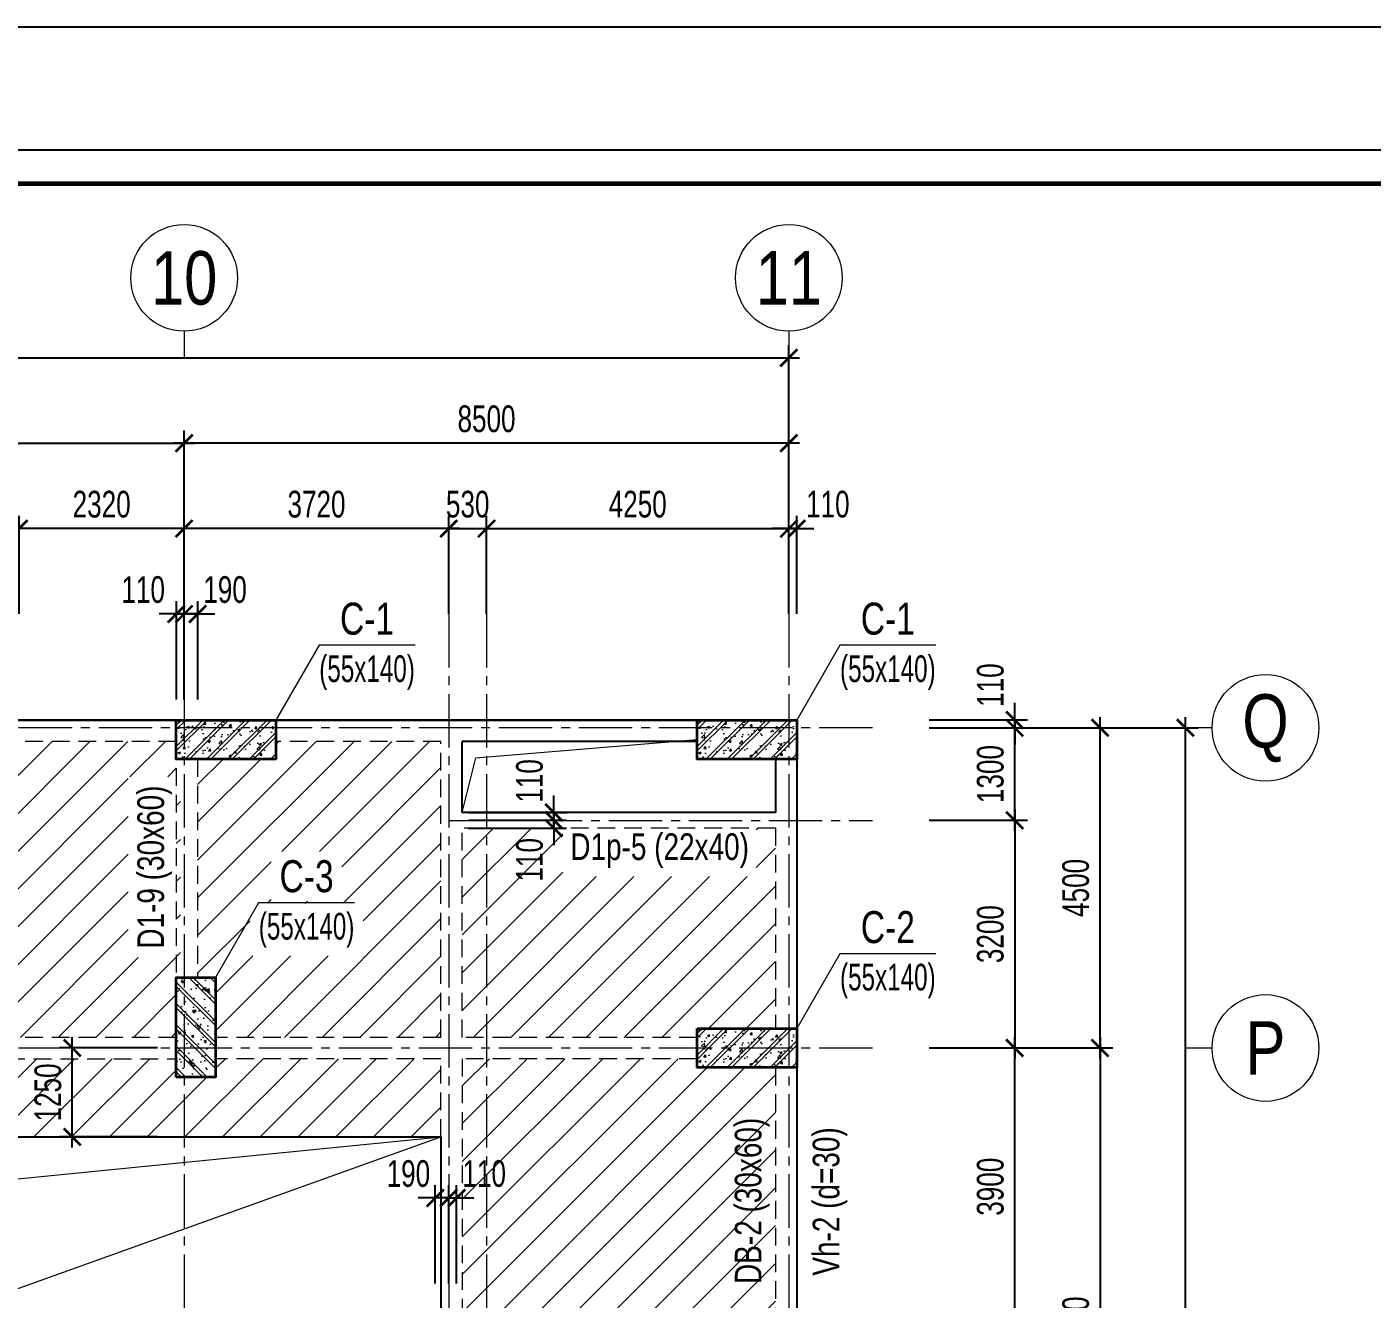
# Model space of a CAD drawing. Header units: millimetres. Extents: x 0 to 132533, y 0 to 93608.
# Drawn here: x 81957 to 100864, y 75728 to 93608 of the extents above; entities that cross this region are included whole.
import ezdxf
from ezdxf.enums import TextEntityAlignment as Align

# ---------------------------------------------------------------- set-up
doc = ezdxf.new("R2010")
doc.units = ezdxf.units.MM
doc.header["$LTSCALE"] = 1000
doc.header["$MEASUREMENT"] = 0
doc.linetypes.add('CENTER2', pattern=[1.125, 0.75, -0.125, 0.125, -0.125])
doc.linetypes.add('HIDDEN', pattern=[0.375, 0.25, -0.125])
doc.layers.add('CDC-KHUNGTEN', color=7, linetype='Continuous')
for name, color, linetype, lineweight in [('CDC.01.AXIS', 160, 'CENTER2', 13), ('CDC.02.DIM', 1, 'Continuous', 18), ('CDC.03.BORDER', 3, 'Continuous', 25), ('CDC.07.TEXTCOL', 3, 'Continuous', 18), ('CDC.08.TEXTBEAM', 2, 'Continuous', 18), ('CDC.09.COLUMN', 4, 'Continuous', 35), ('CDC.10.HATCH', 163, 'Continuous', 9), ('CDC.11.NOTE', 1, 'Continuous', 18), ('CDC.13.BEAM', 8, 'HIDDEN', 18), ('TEXTCOL_SHAPE', 6, 'Continuous', 20)]:
    doc.layers.add(name, color=color, linetype=linetype, lineweight=lineweight)
doc.styles.add('KCS_BIGTEXT', font='arial.ttf', dxfattribs={"width": 0.75})
doc.styles.add('KCS_SMTEXT', font='arial.ttf', dxfattribs={"width": 0.7})
doc.dimstyles.new('KCS_DIM150', dxfattribs={"dimscale": 150, "dimtxt": 2.5, "dimasz": 1.6, "dimexe": 1.2, "dimexo": 0, "dimgap": 1, "dimtad": 1, "dimdec": 0, "dimzin": 0, "dimdsep": 46, "dimtxsty": 'KCS_SMTEXT', "dimblk": 'ARCHTICK', "dimcen": 0, "dimdle": 1, "dimclrd": 1, "dimclre": 1, "dimclrt": 2, "dimadec": 0, "dimazin": 0, "dimtfac": 1, "dimtdec": 0, "dimtix": 1, "dimtmove": 2, "dimatfit": 3, "dimfxl": 1, "dimtolj": 1, "dimtzin": 0, "dimarcsym": 0})

# ---------------------------------------------------------------- blocks, each defined once
blk = doc.blocks.new('_ArchTick')
at = {"color": 0, "linetype": 'ByBlock', "const_width": 0.15}
blk.add_lwpolyline([(-0.5, -0.5), (0.5, 0.5)], dxfattribs=at)
blk = doc.blocks.new('*D99')
at = {"layer": 'CDC.02.DIM', "color": 1, "lineweight": -2, "transparency": 16777216}
for p, q in [((98240, 11567), (98240, 83907)), ((94640, 83757), (98420, 83757)), ((94640, 11717), (98420, 11717))]:
    blk.add_line(p, q, dxfattribs=at)
at = {"layer": 'Defpoints', "color": 0, "transparency": 16777216}
for p in [(94640, 83757), (98240, 83757), (94640, 11717)]:
    blk.add_point(p, dxfattribs=at)
at = {"layer": 'CDC.02.DIM', "color": 1, "lineweight": -2, "transparency": 16777216, "xscale": 240, "yscale": 240, "zscale": 240}
for p, rotation in [((98240, 83757), 90), ((98240, 11717), 270)]:
    blk.add_blockref('_ArchTick', p, dxfattribs=dict(at, rotation=rotation))
at = {"layer": 'CDC.02.DIM', "color": 2, "transparency": 16777216, "insert": (97899, 47737), "char_height": 375, "attachment_point": 5, "rotation": 90, "style": 'KCS_SMTEXT'}
blk.add_mtext('\\A1;72040', dxfattribs=at)
blk = doc.blocks.new('*D100')
at = {"layer": 'CDC.02.DIM', "color": 1, "lineweight": -2, "transparency": 16777216}
for p, q in [((97040, 79107), (97040, 83907)), ((94640, 83757), (97220, 83757)), ((94640, 79257), (97220, 79257))]:
    blk.add_line(p, q, dxfattribs=at)
at = {"layer": 'Defpoints', "color": 0, "transparency": 16777216}
for p in [(94640, 83757), (97040, 83757), (94640, 79257)]:
    blk.add_point(p, dxfattribs=at)
at = {"layer": 'CDC.02.DIM', "color": 1, "lineweight": -2, "transparency": 16777216, "xscale": 240, "yscale": 240, "zscale": 240}
for p, rotation in [((97040, 83757), 90), ((97040, 79257), 270)]:
    blk.add_blockref('_ArchTick', p, dxfattribs=dict(at, rotation=rotation))
at = {"layer": 'CDC.02.DIM', "color": 2, "transparency": 16777216, "insert": (96699, 81507), "char_height": 375, "attachment_point": 5, "rotation": 90, "style": 'KCS_SMTEXT'}
blk.add_mtext('\\A1;4500', dxfattribs=at)
blk = doc.blocks.new('*D101')
at = {"layer": 'CDC.02.DIM', "color": 1, "lineweight": -2, "transparency": 16777216}
for p, q in [((94640, 79257), (97220, 79257)), ((97040, 79407), (97040, 71307)), ((94640, 71457), (97220, 71457))]:
    blk.add_line(p, q, dxfattribs=at)
at = {"layer": 'Defpoints', "color": 0, "transparency": 16777216}
for p in [(94640, 79257), (94640, 71457), (97040, 71457)]:
    blk.add_point(p, dxfattribs=at)
at = {"layer": 'CDC.02.DIM', "color": 1, "lineweight": -2, "transparency": 16777216, "xscale": 240, "yscale": 240, "zscale": 240}
for p, rotation in [((97040, 79257), 90), ((97040, 71457), 270)]:
    blk.add_blockref('_ArchTick', p, dxfattribs=dict(at, rotation=rotation))
at = {"layer": 'CDC.02.DIM', "color": 2, "transparency": 16777216, "insert": (96699, 75357), "char_height": 375, "attachment_point": 5, "rotation": 90, "style": 'KCS_SMTEXT'}
blk.add_mtext('\\A1;7800', dxfattribs=at)
blk = doc.blocks.new('*D108')
at = {"layer": 'CDC.02.DIM', "color": 1, "lineweight": -2, "transparency": 16777216}
for p, q in [((94640, 79257), (96020, 79257)), ((95840, 75207), (95840, 79407)), ((94640, 75357), (96020, 75357))]:
    blk.add_line(p, q, dxfattribs=at)
at = {"layer": 'Defpoints', "color": 0, "transparency": 16777216}
for p in [(94640, 79257), (95840, 79257), (94640, 75357)]:
    blk.add_point(p, dxfattribs=at)
at = {"layer": 'CDC.02.DIM', "color": 1, "lineweight": -2, "transparency": 16777216, "xscale": 240, "yscale": 240, "zscale": 240}
for p, rotation in [((95840, 79257), 90), ((95840, 75357), 270)]:
    blk.add_blockref('_ArchTick', p, dxfattribs=dict(at, rotation=rotation))
at = {"layer": 'CDC.02.DIM', "color": 2, "transparency": 16777216, "insert": (95499, 77307), "char_height": 375, "attachment_point": 5, "rotation": 90, "style": 'KCS_SMTEXT'}
blk.add_mtext('\\A1;3900', dxfattribs=at)
blk = doc.blocks.new('*D22')
at = {"layer": 'CDC.02.DIM', "color": 1, "lineweight": -2, "transparency": 16777216}
for p, q in [((88417, 85357), (88417, 86737)), ((92667, 85357), (92667, 86737)), ((88267, 86557), (92817, 86557))]:
    blk.add_line(p, q, dxfattribs=at)
at = {"layer": 'Defpoints', "color": 0, "transparency": 16777216}
for p in [(92667, 86557), (88417, 85357), (92667, 85357)]:
    blk.add_point(p, dxfattribs=at)
at = {"layer": 'CDC.02.DIM', "color": 1, "lineweight": -2, "transparency": 16777216, "xscale": 240, "yscale": 240, "zscale": 240, "rotation": 180}
blk.add_blockref('_ArchTick', (88417, 86557), dxfattribs=at)
at = {"layer": 'CDC.02.DIM', "color": 1, "lineweight": -2, "transparency": 16777216, "xscale": 240, "yscale": 240, "zscale": 240}
blk.add_blockref('_ArchTick', (92667, 86557), dxfattribs=at)
at = {"layer": 'CDC.02.DIM', "color": 2, "transparency": 16777216, "insert": (90542, 86898), "char_height": 375, "attachment_point": 5, "style": 'KCS_SMTEXT'}
blk.add_mtext('\\A1;4250', dxfattribs=at)
blk = doc.blocks.new('*D23')
at = {"layer": 'CDC.02.DIM', "color": 1, "lineweight": -2, "transparency": 16777216}
for p, q in [((84167, 85357), (84167, 86737)), ((87887, 85357), (87887, 86737)), ((88037, 86557), (84017, 86557))]:
    blk.add_line(p, q, dxfattribs=at)
at = {"layer": 'Defpoints', "color": 0, "transparency": 16777216}
for p in [(84167, 86557), (84167, 85357), (87887, 85357)]:
    blk.add_point(p, dxfattribs=at)
at = {"layer": 'CDC.02.DIM', "color": 1, "lineweight": -2, "transparency": 16777216, "xscale": 240, "yscale": 240, "zscale": 240, "rotation": 180}
blk.add_blockref('_ArchTick', (84167, 86557), dxfattribs=at)
at = {"layer": 'CDC.02.DIM', "color": 1, "lineweight": -2, "transparency": 16777216, "xscale": 240, "yscale": 240, "zscale": 240}
blk.add_blockref('_ArchTick', (87887, 86557), dxfattribs=at)
at = {"layer": 'CDC.02.DIM', "color": 2, "transparency": 16777216, "insert": (86027, 86898), "char_height": 375, "attachment_point": 5, "style": 'KCS_SMTEXT'}
blk.add_mtext('\\A1;3720', dxfattribs=at)
blk = doc.blocks.new('*D24')
at = {"layer": 'CDC.02.DIM', "color": 1, "lineweight": -2, "transparency": 16777216}
for p, q in [((81847, 85357), (81847, 86737)), ((84167, 85357), (84167, 86737)), ((84317, 86557), (81697, 86557))]:
    blk.add_line(p, q, dxfattribs=at)
at = {"layer": 'Defpoints', "color": 0, "transparency": 16777216}
for p in [(81847, 86557), (81847, 85357), (84167, 85357)]:
    blk.add_point(p, dxfattribs=at)
at = {"layer": 'CDC.02.DIM', "color": 1, "lineweight": -2, "transparency": 16777216, "xscale": 240, "yscale": 240, "zscale": 240, "rotation": 180}
blk.add_blockref('_ArchTick', (81847, 86557), dxfattribs=at)
at = {"layer": 'CDC.02.DIM', "color": 1, "lineweight": -2, "transparency": 16777216, "xscale": 240, "yscale": 240, "zscale": 240}
blk.add_blockref('_ArchTick', (84167, 86557), dxfattribs=at)
at = {"layer": 'CDC.02.DIM', "color": 2, "transparency": 16777216, "insert": (83007, 86898), "char_height": 375, "attachment_point": 5, "style": 'KCS_SMTEXT'}
blk.add_mtext('\\A1;2320', dxfattribs=at)
blk = doc.blocks.new('*D28')
at = {"layer": 'CDC.02.DIM', "color": 1, "lineweight": -2, "transparency": 16777216}
for p, q in [((77227, 85357), (77227, 87937)), ((84167, 85357), (84167, 87937)), ((77077, 87757), (84317, 87757))]:
    blk.add_line(p, q, dxfattribs=at)
at = {"layer": 'Defpoints', "color": 0, "transparency": 16777216}
for p in [(84167, 87757), (77227, 85357), (84167, 85357)]:
    blk.add_point(p, dxfattribs=at)
at = {"layer": 'CDC.02.DIM', "color": 1, "lineweight": -2, "transparency": 16777216, "xscale": 240, "yscale": 240, "zscale": 240, "rotation": 180}
blk.add_blockref('_ArchTick', (77227, 87757), dxfattribs=at)
at = {"layer": 'CDC.02.DIM', "color": 1, "lineweight": -2, "transparency": 16777216, "xscale": 240, "yscale": 240, "zscale": 240}
blk.add_blockref('_ArchTick', (84167, 87757), dxfattribs=at)
at = {"layer": 'CDC.02.DIM', "color": 2, "transparency": 16777216, "insert": (80697, 88098), "char_height": 375, "attachment_point": 5, "style": 'KCS_SMTEXT'}
blk.add_mtext('\\A1;6940', dxfattribs=at)
blk = doc.blocks.new('*D31')
at = {"layer": 'CDC.02.DIM', "color": 1, "lineweight": -2, "transparency": 16777216}
for p, q in [((84167, 85357), (84167, 87937)), ((92667, 85357), (92667, 87937)), ((92817, 87757), (84017, 87757))]:
    blk.add_line(p, q, dxfattribs=at)
at = {"layer": 'Defpoints', "color": 0, "transparency": 16777216}
for p in [(84167, 87757), (84167, 85357), (92667, 85357)]:
    blk.add_point(p, dxfattribs=at)
at = {"layer": 'CDC.02.DIM', "color": 1, "lineweight": -2, "transparency": 16777216, "xscale": 240, "yscale": 240, "zscale": 240, "rotation": 180}
blk.add_blockref('_ArchTick', (84167, 87757), dxfattribs=at)
at = {"layer": 'CDC.02.DIM', "color": 1, "lineweight": -2, "transparency": 16777216, "xscale": 240, "yscale": 240, "zscale": 240}
blk.add_blockref('_ArchTick', (92667, 87757), dxfattribs=at)
at = {"layer": 'CDC.02.DIM', "color": 2, "transparency": 16777216, "insert": (88417, 88098), "char_height": 375, "attachment_point": 5, "style": 'KCS_SMTEXT'}
blk.add_mtext('\\A1;8500', dxfattribs=at)
blk = doc.blocks.new('*D32')
at = {"layer": 'CDC.02.DIM', "color": 1, "lineweight": -2, "transparency": 16777216}
for p, q in [((77227, 85357), (77227, 86737)), ((81847, 85357), (81847, 86737)), ((81997, 86557), (77077, 86557))]:
    blk.add_line(p, q, dxfattribs=at)
at = {"layer": 'Defpoints', "color": 0, "transparency": 16777216}
for p in [(77227, 86557), (77227, 85357), (81847, 85357)]:
    blk.add_point(p, dxfattribs=at)
at = {"layer": 'CDC.02.DIM', "color": 1, "lineweight": -2, "transparency": 16777216, "xscale": 240, "yscale": 240, "zscale": 240, "rotation": 180}
blk.add_blockref('_ArchTick', (77227, 86557), dxfattribs=at)
at = {"layer": 'CDC.02.DIM', "color": 1, "lineweight": -2, "transparency": 16777216, "xscale": 240, "yscale": 240, "zscale": 240}
blk.add_blockref('_ArchTick', (81847, 86557), dxfattribs=at)
at = {"layer": 'CDC.02.DIM', "color": 2, "transparency": 16777216, "insert": (79537, 86898), "char_height": 375, "attachment_point": 5, "style": 'KCS_SMTEXT'}
blk.add_mtext('\\A1;4620', dxfattribs=at)
blk = doc.blocks.new('*D34')
at = {"layer": 'CDC.02.DIM', "color": 1, "lineweight": -2, "transparency": 16777216}
for p, q in [((87887, 85357), (87887, 86737)), ((88417, 85357), (88417, 86737)), ((87887, 86557), (87647, 86557)), ((87887, 86557), (88417, 86557)), ((88417, 86557), (88657, 86557))]:
    blk.add_line(p, q, dxfattribs=at)
at = {"layer": 'Defpoints', "color": 0, "transparency": 16777216}
for p in [(88417, 86557), (87887, 85357), (88417, 85357)]:
    blk.add_point(p, dxfattribs=at)
at = {"layer": 'CDC.02.DIM', "color": 1, "lineweight": -2, "transparency": 16777216, "xscale": 240, "yscale": 240, "zscale": 240}
blk.add_blockref('_ArchTick', (87887, 86557), dxfattribs=at)
at = {"layer": 'CDC.02.DIM', "color": 1, "lineweight": -2, "transparency": 16777216, "xscale": 240, "yscale": 240, "zscale": 240, "rotation": 180}
blk.add_blockref('_ArchTick', (88417, 86557), dxfattribs=at)
at = {"layer": 'CDC.02.DIM', "color": 2, "transparency": 16777216, "insert": (88152, 86898), "char_height": 375, "attachment_point": 5, "style": 'KCS_SMTEXT'}
blk.add_mtext('\\A1;530', dxfattribs=at)
blk = doc.blocks.new('*D118')
at = {"layer": 'CDC.02.DIM', "color": 1, "lineweight": -2, "transparency": 16777216}
for p, q in [((95840, 82307), (95840, 83907)), ((94640, 83757), (96020, 83757)), ((94640, 82457), (96020, 82457))]:
    blk.add_line(p, q, dxfattribs=at)
at = {"layer": 'Defpoints', "color": 0, "transparency": 16777216}
for p in [(94640, 83757), (95840, 83757), (94640, 82457)]:
    blk.add_point(p, dxfattribs=at)
at = {"layer": 'CDC.02.DIM', "color": 1, "lineweight": -2, "transparency": 16777216, "xscale": 240, "yscale": 240, "zscale": 240}
for p, rotation in [((95840, 83757), 90), ((95840, 82457), 270)]:
    blk.add_blockref('_ArchTick', p, dxfattribs=dict(at, rotation=rotation))
at = {"layer": 'CDC.02.DIM', "color": 2, "transparency": 16777216, "insert": (95499, 83107), "char_height": 375, "attachment_point": 5, "rotation": 90, "style": 'KCS_SMTEXT'}
blk.add_mtext('\\A1;1300', dxfattribs=at)
blk = doc.blocks.new('*D119')
at = {"layer": 'CDC.02.DIM', "color": 1, "lineweight": -2, "transparency": 16777216}
for p, q in [((94640, 82457), (96020, 82457)), ((95840, 82607), (95840, 79107)), ((94640, 79257), (96020, 79257))]:
    blk.add_line(p, q, dxfattribs=at)
at = {"layer": 'Defpoints', "color": 0, "transparency": 16777216}
for p in [(94640, 82457), (94640, 79257), (95840, 79257)]:
    blk.add_point(p, dxfattribs=at)
at = {"layer": 'CDC.02.DIM', "color": 1, "lineweight": -2, "transparency": 16777216, "xscale": 240, "yscale": 240, "zscale": 240}
for p, rotation in [((95840, 82457), 90), ((95840, 79257), 270)]:
    blk.add_blockref('_ArchTick', p, dxfattribs=dict(at, rotation=rotation))
at = {"layer": 'CDC.02.DIM', "color": 2, "transparency": 16777216, "insert": (95499, 80857), "char_height": 375, "attachment_point": 5, "rotation": 90, "style": 'KCS_SMTEXT'}
blk.add_mtext('\\A1;3200', dxfattribs=at)
blk = doc.blocks.new('*D36')
at = {"layer": 'CDC.02.DIM', "color": 1, "lineweight": -2, "transparency": 16777216}
for p, q in [((92667, 85357), (92667, 86737)), ((92777, 85357), (92777, 86737)), ((92667, 86557), (92427, 86557)), ((92777, 86557), (92667, 86557)), ((92777, 86557), (93017, 86557))]:
    blk.add_line(p, q, dxfattribs=at)
at = {"layer": 'Defpoints', "color": 0, "transparency": 16777216}
for p in [(92667, 86557), (92667, 85357), (92777, 85357)]:
    blk.add_point(p, dxfattribs=at)
at = {"layer": 'CDC.02.DIM', "color": 1, "lineweight": -2, "transparency": 16777216, "xscale": 240, "yscale": 240, "zscale": 240}
blk.add_blockref('_ArchTick', (92667, 86557), dxfattribs=at)
at = {"layer": 'CDC.02.DIM', "color": 1, "lineweight": -2, "transparency": 16777216, "xscale": 240, "yscale": 240, "zscale": 240, "rotation": 180}
blk.add_blockref('_ArchTick', (92777, 86557), dxfattribs=at)
at = {"layer": 'CDC.02.DIM', "color": 2, "transparency": 16777216, "insert": (93214, 86898), "char_height": 375, "attachment_point": 5, "style": 'KCS_SMTEXT'}
blk.add_mtext('\\A1;110', dxfattribs=at)
blk = doc.blocks.new('*D124')
at = {"layer": 'CDC.02.DIM', "color": 1, "lineweight": -2, "transparency": 16777216}
for p, q in [((95840, 83867), (95840, 84107)), ((94640, 83867), (96020, 83867)), ((95840, 83867), (95840, 83757)), ((94640, 83757), (96020, 83757)), ((95840, 83757), (95840, 83517))]:
    blk.add_line(p, q, dxfattribs=at)
at = {"layer": 'Defpoints', "color": 0, "transparency": 16777216}
for p in [(94640, 83867), (94640, 83757), (95840, 83757)]:
    blk.add_point(p, dxfattribs=at)
at = {"layer": 'CDC.02.DIM', "color": 1, "lineweight": -2, "transparency": 16777216, "xscale": 240, "yscale": 240, "zscale": 240}
for p, rotation in [((95840, 83867), 270), ((95840, 83757), 90)]:
    blk.add_blockref('_ArchTick', p, dxfattribs=dict(at, rotation=rotation))
at = {"layer": 'CDC.02.DIM', "color": 2, "transparency": 16777216, "insert": (95499, 84357), "char_height": 375, "attachment_point": 5, "rotation": 90, "style": 'KCS_SMTEXT'}
blk.add_mtext('\\A1;110', dxfattribs=at)
blk = doc.blocks.new('*D310')
at = {"layer": 'CDC.02.DIM', "color": 1, "lineweight": -2, "transparency": 16777216}
for p, q in [((83794, 79257), (82414, 79257)), ((82594, 77857), (82594, 79407)), ((83794, 78007), (82414, 78007))]:
    blk.add_line(p, q, dxfattribs=at)
at = {"layer": 'Defpoints', "color": 0, "transparency": 16777216}
for p in [(82594, 79257), (83794, 79257), (83794, 78007)]:
    blk.add_point(p, dxfattribs=at)
at = {"layer": 'CDC.02.DIM', "color": 1, "lineweight": -2, "transparency": 16777216, "xscale": 240, "yscale": 240, "zscale": 240}
for p, rotation in [((82594, 79257), 90), ((82594, 78007), 270)]:
    blk.add_blockref('_ArchTick', p, dxfattribs=dict(at, rotation=rotation))
at = {"layer": 'CDC.02.DIM', "color": 2, "transparency": 16777216, "insert": (82253, 78632), "char_height": 375, "attachment_point": 5, "rotation": 90, "style": 'KCS_SMTEXT'}
blk.add_mtext('\\A1;1250', dxfattribs=at)
blk = doc.blocks.new('*D37')
at = {"layer": 'CDC.02.DIM', "color": 1, "lineweight": -2, "transparency": 16777216}
for p, q in [((14307, 85357), (14307, 89137)), ((92667, 85357), (92667, 89137)), ((14157, 88957), (92817, 88957))]:
    blk.add_line(p, q, dxfattribs=at)
at = {"layer": 'Defpoints', "color": 0, "transparency": 16777216}
for p in [(92667, 88957), (14307, 85357), (92667, 85357)]:
    blk.add_point(p, dxfattribs=at)
at = {"layer": 'CDC.02.DIM', "color": 1, "lineweight": -2, "transparency": 16777216, "xscale": 240, "yscale": 240, "zscale": 240, "rotation": 180}
blk.add_blockref('_ArchTick', (14307, 88957), dxfattribs=at)
at = {"layer": 'CDC.02.DIM', "color": 1, "lineweight": -2, "transparency": 16777216, "xscale": 240, "yscale": 240, "zscale": 240}
blk.add_blockref('_ArchTick', (92667, 88957), dxfattribs=at)
at = {"layer": 'CDC.02.DIM', "color": 2, "transparency": 16777216, "insert": (57608, 89298), "char_height": 375, "attachment_point": 5, "style": 'KCS_SMTEXT'}
blk.add_mtext('\\A1;78360', dxfattribs=at)
blk = doc.blocks.new('*D282')
at = {"layer": 'CDC.02.DIM', "color": 1, "lineweight": -2, "transparency": 16777216}
for p, q in [((89363, 82457), (89363, 82697)), ((88163, 82457), (89543, 82457)), ((89363, 82347), (89363, 82457)), ((88163, 82347), (89543, 82347)), ((89363, 82347), (89363, 82107))]:
    blk.add_line(p, q, dxfattribs=at)
at = {"layer": 'Defpoints', "color": 0, "transparency": 16777216}
for p in [(88163, 82457), (89363, 82457), (88163, 82347)]:
    blk.add_point(p, dxfattribs=at)
at = {"layer": 'CDC.02.DIM', "color": 1, "lineweight": -2, "transparency": 16777216, "xscale": 240, "yscale": 240, "zscale": 240}
for p, rotation in [((89363, 82457), 270), ((89363, 82347), 90)]:
    blk.add_blockref('_ArchTick', p, dxfattribs=dict(at, rotation=rotation))
at = {"layer": 'CDC.02.DIM', "color": 2, "transparency": 16777216, "insert": (89022, 81902), "char_height": 375, "attachment_point": 5, "rotation": 90, "style": 'KCS_SMTEXT'}
blk.add_mtext('\\A1;110', dxfattribs=at)
blk = doc.blocks.new('*D283')
at = {"layer": 'CDC.02.DIM', "color": 1, "lineweight": -2, "transparency": 16777216}
for p, q in [((89363, 82567), (89363, 82807)), ((88163, 82567), (89543, 82567)), ((88163, 82457), (89543, 82457)), ((89363, 82567), (89363, 82457)), ((89363, 82457), (89363, 82217))]:
    blk.add_line(p, q, dxfattribs=at)
at = {"layer": 'Defpoints', "color": 0, "transparency": 16777216}
for p in [(88163, 82567), (88163, 82457), (89363, 82457)]:
    blk.add_point(p, dxfattribs=at)
at = {"layer": 'CDC.02.DIM', "color": 1, "lineweight": -2, "transparency": 16777216, "xscale": 240, "yscale": 240, "zscale": 240}
for p, rotation in [((89363, 82567), 270), ((89363, 82457), 90)]:
    blk.add_blockref('_ArchTick', p, dxfattribs=dict(at, rotation=rotation))
at = {"layer": 'CDC.02.DIM', "color": 2, "transparency": 16777216, "insert": (89022, 83011), "char_height": 375, "attachment_point": 5, "rotation": 90, "style": 'KCS_SMTEXT'}
blk.add_mtext('\\A1;110', dxfattribs=at)
blk = doc.blocks.new('*D292')
at = {"layer": 'CDC.02.DIM', "color": 1, "lineweight": -2, "transparency": 16777216}
for p, q in [((84167, 84157), (84167, 85537)), ((84357, 84157), (84357, 85537)), ((84167, 85357), (83927, 85357)), ((84357, 85357), (84167, 85357)), ((84357, 85357), (84597, 85357))]:
    blk.add_line(p, q, dxfattribs=at)
at = {"layer": 'Defpoints', "color": 0, "transparency": 16777216}
for p in [(84167, 85357), (84167, 84157), (84357, 84157)]:
    blk.add_point(p, dxfattribs=at)
at = {"layer": 'CDC.02.DIM', "color": 1, "lineweight": -2, "transparency": 16777216, "xscale": 240, "yscale": 240, "zscale": 240}
blk.add_blockref('_ArchTick', (84167, 85357), dxfattribs=at)
at = {"layer": 'CDC.02.DIM', "color": 1, "lineweight": -2, "transparency": 16777216, "xscale": 240, "yscale": 240, "zscale": 240, "rotation": 180}
blk.add_blockref('_ArchTick', (84357, 85357), dxfattribs=at)
at = {"layer": 'CDC.02.DIM', "color": 2, "transparency": 16777216, "insert": (84742, 85698), "char_height": 375, "attachment_point": 5, "style": 'KCS_SMTEXT'}
blk.add_mtext('\\A1;190', dxfattribs=at)
blk = doc.blocks.new('*D293')
at = {"layer": 'CDC.02.DIM', "color": 1, "lineweight": -2, "transparency": 16777216}
for p, q in [((84057, 84157), (84057, 85537)), ((84167, 84157), (84167, 85537)), ((84057, 85357), (83817, 85357)), ((84057, 85357), (84167, 85357)), ((84167, 85357), (84407, 85357))]:
    blk.add_line(p, q, dxfattribs=at)
at = {"layer": 'Defpoints', "color": 0, "transparency": 16777216}
for p in [(84167, 85357), (84057, 84157), (84167, 84157)]:
    blk.add_point(p, dxfattribs=at)
at = {"layer": 'CDC.02.DIM', "color": 1, "lineweight": -2, "transparency": 16777216, "xscale": 240, "yscale": 240, "zscale": 240}
blk.add_blockref('_ArchTick', (84057, 85357), dxfattribs=at)
at = {"layer": 'CDC.02.DIM', "color": 1, "lineweight": -2, "transparency": 16777216, "xscale": 240, "yscale": 240, "zscale": 240, "rotation": 180}
blk.add_blockref('_ArchTick', (84167, 85357), dxfattribs=at)
at = {"layer": 'CDC.02.DIM', "color": 2, "transparency": 16777216, "insert": (83591, 85698), "char_height": 375, "attachment_point": 5, "style": 'KCS_SMTEXT'}
blk.add_mtext('\\A1;110', dxfattribs=at)
blk = doc.blocks.new('*D294')
at = {"layer": 'CDC.02.DIM', "color": 1, "lineweight": -2, "transparency": 16777216}
for p, q in [((87887, 77149), (87647, 77149)), ((87887, 75949), (87887, 77329)), ((87887, 77149), (87997, 77149)), ((87997, 75949), (87997, 77329)), ((87997, 77149), (88237, 77149))]:
    blk.add_line(p, q, dxfattribs=at)
at = {"layer": 'Defpoints', "color": 0, "transparency": 16777216}
for p in [(87997, 77149), (87887, 75949), (87997, 75949)]:
    blk.add_point(p, dxfattribs=at)
at = {"layer": 'CDC.02.DIM', "color": 1, "lineweight": -2, "transparency": 16777216, "xscale": 240, "yscale": 240, "zscale": 240}
blk.add_blockref('_ArchTick', (87887, 77149), dxfattribs=at)
at = {"layer": 'CDC.02.DIM', "color": 1, "lineweight": -2, "transparency": 16777216, "xscale": 240, "yscale": 240, "zscale": 240, "rotation": 180}
blk.add_blockref('_ArchTick', (87997, 77149), dxfattribs=at)
at = {"layer": 'CDC.02.DIM', "color": 2, "transparency": 16777216, "insert": (88384, 77490), "char_height": 375, "attachment_point": 5, "style": 'KCS_SMTEXT'}
blk.add_mtext('\\A1;110', dxfattribs=at)
blk = doc.blocks.new('*D295')
at = {"layer": 'CDC.02.DIM', "color": 1, "lineweight": -2, "transparency": 16777216}
for p, q in [((87697, 77149), (87457, 77149)), ((87697, 75949), (87697, 77329)), ((87887, 77149), (87697, 77149)), ((87887, 75949), (87887, 77329)), ((87887, 77149), (88127, 77149))]:
    blk.add_line(p, q, dxfattribs=at)
at = {"layer": 'Defpoints', "color": 0, "transparency": 16777216}
for p in [(87697, 77149), (87697, 75949), (87887, 75949)]:
    blk.add_point(p, dxfattribs=at)
at = {"layer": 'CDC.02.DIM', "color": 1, "lineweight": -2, "transparency": 16777216, "xscale": 240, "yscale": 240, "zscale": 240}
blk.add_blockref('_ArchTick', (87697, 77149), dxfattribs=at)
at = {"layer": 'CDC.02.DIM', "color": 1, "lineweight": -2, "transparency": 16777216, "xscale": 240, "yscale": 240, "zscale": 240, "rotation": 180}
blk.add_blockref('_ArchTick', (87887, 77149), dxfattribs=at)
at = {"layer": 'CDC.02.DIM', "color": 2, "transparency": 16777216, "insert": (87319, 77490), "char_height": 375, "attachment_point": 5, "style": 'KCS_SMTEXT'}
blk.add_mtext('\\A1;190', dxfattribs=at)
blk = doc.blocks.new('Khung tên chuẩn')
at = {"layer": 'CDC-KHUNGTEN', "color": 8}
blk.add_lwpolyline([(75096, 1100), (83000, 1100), (83000, 58300), (3000, 58300), (3000, 1100), (75096, 1100)], dxfattribs=at)
at = {"layer": 'CDC-KHUNGTEN', "color": 255, "lineweight": 60}
blk.add_lwpolyline([(74900, 1400), (74900, 58000), (3300, 58000), (3300, 1400), (74900, 1400)], close=True, dxfattribs=at)
at = {"layer": 'Defpoints', "color": 1, "ltscale": 0.2}
blk.add_lwpolyline([(0, 0), (0, 59400), (84100, 59400), (84100, 0), (0, 0)], close=True, dxfattribs=at)

msp = doc.modelspace()

# ---------------------------------------------------------------- hatches: boundary and pattern name
at = {"layer": 'CDC.10.HATCH'}
h = msp.add_hatch(dxfattribs=at)
h.set_pattern_fill('BT-01', color=256, scale=50, pattern_type=2)
h.set_pattern_definition([(50, (421494.13, -429302.55), (358.63009, -31.37607), [37.5, -412.5]), (355, (421494.13, -429302.55), (-69.37567, 376.09607), [30, -330]), (100.4514, (421524.02, -429305.17), (289.2547, 344.71977), [31.8701, -350.57106]), (46.1842, (421494.13, -429202.55), (533.62052, -82.7595), [56.25, -618.75]), (96.6356, (421538.6, -429209.45), (467.33135, 487.05894), [47.80514, -525.8565]), (351.1842, (421494.13, -429202.55), (467.33097, 487.0593), [45, -495]), (21, (421544.13, -429227.55), (298.45353, -201.30945), [37.5, -412.5]), (326, (421544.13, -429227.55), (121.65767, 362.57502), [30, -330]), (71.4514, (421569, -429244.33), (420.11131, 161.26525), [31.8701, -350.57106]), (37.5, (421494.13, -429302.55), (6.079928, 166.446927), [0, -326, 0, -335, 0, -331.25]), (7.5, (421494.13, -429302.55), (131.53477, 197.205856), [0, -191, 0, -318.5, 0, -126.25]), (327.5, (421382.63, -429302.55), (266.911218, -11.277436), [0, -125, 0, -390, 0, -517.5]), (317.5, (421332.63, -429302.55), (291.593085, 50.05249), [0, -162.5, 0, -259, 0, -367.5]), (45, (421494.13, -429302.55), (-150.26019, 150.26019), []), (45, (421494.13, -429241.3), (-150.26019, 150.26019), [])])
h.paths.add_polyline_path([(84056.5, 83316.5), (85456.5, 83316.5), (85456.5, 83866.5), (84056.5, 83866.5)])
h = msp.add_hatch(dxfattribs=at)
h.set_pattern_fill('BT-01', color=256, scale=50, pattern_type=2)
h.set_pattern_definition([(50, (428814.13, -429302.55), (358.63009, -31.37607), [37.5, -412.5]), (355, (428814.13, -429302.55), (-69.37567, 376.09607), [30, -330]), (100.4514, (428844.02, -429305.17), (289.2547, 344.71977), [31.8701, -350.57106]), (46.1842, (428814.13, -429202.55), (533.62052, -82.7595), [56.25, -618.75]), (96.6356, (428858.6, -429209.45), (467.33135, 487.05894), [47.80514, -525.8565]), (351.1842, (428814.13, -429202.55), (467.33097, 487.0593), [45, -495]), (21, (428864.13, -429227.55), (298.45353, -201.30945), [37.5, -412.5]), (326, (428864.13, -429227.55), (121.65767, 362.57502), [30, -330]), (71.4514, (428889, -429244.33), (420.11131, 161.26525), [31.8701, -350.57106]), (37.5, (428814.13, -429302.55), (6.079928, 166.446927), [0, -326, 0, -335, 0, -331.25]), (7.5, (428814.13, -429302.55), (131.53477, 197.205856), [0, -191, 0, -318.5, 0, -126.25]), (327.5, (428702.63, -429302.55), (266.911218, -11.277436), [0, -125, 0, -390, 0, -517.5]), (317.5, (428652.63, -429302.55), (291.593085, 50.05249), [0, -162.5, 0, -259, 0, -367.5]), (45, (428814.13, -429302.55), (-150.26019, 150.26019), []), (45, (428814.13, -429241.3), (-150.26019, 150.26019), [])])
h.paths.add_polyline_path([(91376.5, 83316.5), (92776.5, 83316.5), (92776.5, 83866.5), (91376.5, 83866.5)])
h = msp.add_hatch(dxfattribs=at)
h.set_pattern_fill('ANSI31', color=256, scale=3000)
h.set_pattern_definition([(45, (428814.13, -431187.62), (-265.16504, 265.16504), [])])
h.paths.add_polyline_path([(81846.5, 83566.5), (77476.5, 83566.5), (77476.5, 83366.5), (77376.5, 83366.5), (77376.5, 79406.5), (77551.5, 79406.5), (81846.5, 79406.5)])
h.paths.add_polyline_path([(84056.5, 83566.5), (81846.5, 83566.5), (81846.5, 79406.5), (84056.5, 79406.5), (84056.5, 80246.5)])
h.paths.add_polyline_path([(87776.5, 83566.5), (85456.5, 83566.5), (85456.5, 83316.5), (84356.5, 83316.5), (84356.5, 80246.5), (84606.5, 80246.5), (84606.5, 79406.5), (87776.5, 79406.5)])
h.paths.add_polyline_path([(92476.5, 82346.5), (88416.5, 82346.5), (88416.5, 79406.5), (91376.5, 79406.5), (91376.5, 79531.5), (92476.5, 79531.5)])
h.paths.add_polyline_path([(88416.5, 82346.5), (88076.5, 82346.5), (88076.5, 79406.5), (88416.5, 79406.5)])
h.paths.add_polyline_path([(92476.5, 78981.5), (91376.5, 78981.5), (91376.5, 79106.5), (88416.5, 79106.5), (88416.5, 77531.5), (92476.5, 77531.5)])
h.paths.add_polyline_path([(88416.5, 79106.5), (88076.5, 79106.5), (88076.5, 77531.5), (88416.5, 77531.5)])
h.paths.add_polyline_path([(88416.5, 77531.5), (88076.5, 77531.5), (88076.5, 75356.5), (88416.5, 75356.5)])
h.paths.add_polyline_path([(92476.5, 77531.5), (88416.5, 77531.5), (88416.5, 75356.5), (92476.5, 75356.5)])
h.paths.add_polyline_path([(92476.5, 75356.5), (88416.5, 75356.5), (88416.5, 71781.5), (91376.5, 71781.5), (92476.5, 71781.5)])
h.paths.add_polyline_path([(88416.5, 75356.5), (88076.5, 75356.5), (88076.5, 71781.5), (88416.5, 71781.5)])
h.paths.add_polyline_path([(78037.9, 79712.8), (79627.6, 79712.8), (79627.6, 80450.3), (78037.9, 80450.3)], flags=16)
h.paths.add_polyline_path([(78336.5, 80482.5), (79328.9, 80482.5), (79328.9, 81180.6), (78336.5, 81180.6)], flags=16)
h.paths.add_polyline_path([(84116.7, 80530), (84116.7, 83068.8), (83379.2, 83068.8), (83379.2, 80530)])
h.paths.add_polyline_path([(85092.9, 80552.8), (86682.6, 80552.8), (86682.6, 81290.3), (85092.9, 81290.3)], flags=16)
h.paths.add_polyline_path([(85391.5, 81322.3), (86384, 81322.3), (86384, 82020.8), (85391.5, 82020.8)], flags=16)
h.paths.add_polyline_path([(89491.1, 81666), (92208.3, 81666), (92208.3, 82346.5), (89491.1, 82346.5)], flags=16)
h.paths.add_polyline_path([(88076.5, 72709.3), (88076.5, 75685.1), (88068.4, 75685.1), (88068.4, 72709.3)])
h = msp.add_hatch(dxfattribs=at)
h.set_pattern_fill('BT-01', color=256, scale=50, pattern_type=2)
h.set_pattern_definition([(140, (549745.62, 463764.16), (31.37607, 358.63009), [37.5, -412.5]), (85, (549745.62, 463764.16), (-376.09607, -69.37567), [30, -330]), (190.4514, (549748.24, 463794.05), (-344.71977, 289.2547), [31.8701, -350.57106]), (136.1842, (549645.62, 463764.16), (82.7595, 533.62052), [56.25, -618.75]), (186.6356, (549652.5, 463808.63), (-487.05894, 467.33135), [47.80514, -525.8565]), (81.1842, (549645.6, 463764.16), (-487.0593, 467.33097), [45, -495]), (111, (549670.62, 463814.16), (201.30945, 298.45353), [37.5, -412.5]), (56, (549670.62, 463814.16), (-362.57502, 121.65767), [30, -330]), (161.4514, (549687.4, 463839.03), (-161.26525, 420.11131), [31.8701, -350.57106]), (127.5, (549745.62, 463764.16), (-166.446927, 6.079928), [0, -326, 0, -335, 0, -331.25]), (97.5, (549745.62, 463764.16), (-197.205856, 131.53477), [0, -191, 0, -318.5, 0, -126.25]), (57.5, (549745.62, 463652.66), (11.277436, 266.911218), [0, -125, 0, -390, 0, -517.5]), (47.5, (549745.62, 463602.66), (-50.05249, 291.593085), [0, -162.5, 0, -259, 0, -367.5]), (135, (549745.62, 463764.16), (-150.26019, -150.26019), []), (135, (549684.37, 463764.16), (-150.26019, -150.26019), [])])
h.paths.add_polyline_path([(84606.5, 78846.5), (84606.5, 80246.5), (84056.5, 80246.5), (84056.5, 78846.5)])
h = msp.add_hatch(dxfattribs=at)
h.set_pattern_fill('BT-01', color=256, scale=50, pattern_type=2)
h.set_pattern_definition([(50, (428814.13, -433637.55), (358.63009, -31.37607), [37.5, -412.5]), (355, (428814.13, -433637.55), (-69.37567, 376.09607), [30, -330]), (100.4514, (428844.02, -433640.17), (289.2547, 344.71977), [31.8701, -350.57106]), (46.1842, (428814.13, -433537.55), (533.62052, -82.7595), [56.25, -618.75]), (96.6356, (428858.6, -433544.45), (467.33135, 487.05894), [47.80514, -525.8565]), (351.1842, (428814.13, -433537.55), (467.33097, 487.0593), [45, -495]), (21, (428864.13, -433562.55), (298.45353, -201.30945), [37.5, -412.5]), (326, (428864.13, -433562.55), (121.65767, 362.57502), [30, -330]), (71.4514, (428889, -433579.33), (420.11131, 161.26525), [31.8701, -350.57106]), (37.5, (428814.13, -433637.55), (6.079928, 166.446927), [0, -326, 0, -335, 0, -331.25]), (7.5, (428814.13, -433637.55), (131.53477, 197.205856), [0, -191, 0, -318.5, 0, -126.25]), (327.5, (428702.63, -433637.55), (266.911218, -11.277436), [0, -125, 0, -390, 0, -517.5]), (317.5, (428652.63, -433637.55), (291.593085, 50.05249), [0, -162.5, 0, -259, 0, -367.5]), (45, (428814.13, -433637.55), (-150.26019, 150.26019), []), (45, (428814.13, -433576.3), (-150.26019, 150.26019), [])])
h.paths.add_polyline_path([(91376.5, 78981.5), (92776.5, 78981.5), (92776.5, 79531.5), (91376.5, 79531.5)])
h = msp.add_hatch(dxfattribs=at)
h.set_pattern_fill('ANSI31', color=256, scale=3000)
h.set_pattern_definition([(45, (259823.68, -433653.8), (-265.16504, 265.16504), [])])
h.paths.add_polyline_path([(72606.5, 79106.5), (70396.5, 79106.5), (70396.5, 78006.5), (72606.5, 78006.5)])
h.paths.add_polyline_path([(76901.5, 79106.5), (72606.5, 79106.5), (72606.5, 78006.5), (76901.5, 78006.5)])
h.paths.add_polyline_path([(81846.5, 79106.5), (77551.5, 79106.5), (77551.5, 78006.5), (81846.5, 78006.5)])
h.paths.add_polyline_path([(84166.5, 78846.5), (84056.5, 78846.5), (84056.5, 79106.5), (81846.5, 79106.5), (81846.5, 78006.5), (84166.5, 78006.5)])
h.paths.add_polyline_path([(87776.5, 79106.5), (84606.5, 79106.5), (84606.5, 78846.5), (84166.5, 78846.5), (84166.5, 78006.5), (87776.5, 78006.5)])

# ---------------------------------------------------------------- linework, layer by layer
at = {"layer": 'CDC.01.AXIS'}
for p, q in [((84166.5, 85356.5), (84166.5, 10116.5)), ((87886.5, 85356.5), (87886.5, 71456.5)), ((88416.5, 85356.5), (88416.5, 10116.5)), ((92666.5, 85356.5), (92666.5, 10116.5)), ((93840.4, 83756.5), (13229.2, 83756.5)), ((87886.5, 82456.5), (93840.4, 82456.5)), ((93840.4, 79256.5), (13229.2, 79256.5))]:
    msp.add_line(p, q, dxfattribs=at)
at = {"layer": 'CDC.02.DIM'}
for p, q in [((84166.5, 89331.5), (84166.5, 88956.5)), ((92666.5, 89331.5), (92666.5, 88956.5)), ((98615.4, 83756.5), (98240.4, 83756.5)), ((98615.4, 79256.5), (98240.4, 79256.5))]:
    msp.add_line(p, q, dxfattribs=at)
for centre in [(84166.5, 90081.5), (92666.5, 90081.5), (99365.4, 83756.5), (99365.4, 79256.5)]:
    msp.add_circle(centre, 750, dxfattribs=at)
at = {"layer": 'CDC.03.BORDER'}
for p, q in [((14196.5, 83866.5), (92776.5, 83866.5)), ((92776.5, 83866.5), (61676.5, 83866.5)), ((92776.5, 83866.5), (92776.5, 60746.5)), ((92776.5, 83866.5), (92776.5, 11606.5)), ((91376.5, 83566.5), (88076.5, 83566.5)), ((88076.5, 82566.5), (88076.5, 83566.5)), ((92476.5, 83316.5), (92476.5, 82566.5)), ((92476.5, 82566.5), (88076.5, 82566.5)), ((70396.5, 78006.5), (87776.5, 78006.5)), ((87776.5, 78006.5), (87776.5, 71781.5))]:
    msp.add_line(p, q, dxfattribs=at)
at = {"layer": 'CDC.07.TEXTCOL', "color": 8}
for p, q in [((86062.7, 84916.5), (85456.5, 83866.5)), ((87412.7, 84916.5), (86062.7, 84916.5)), ((93382.7, 84916.5), (92776.5, 83866.5)), ((94732.7, 84916.5), (93382.7, 84916.5)), ((85212.7, 81296.5), (84606.5, 80246.5)), ((86562.7, 81296.5), (85212.7, 81296.5)), ((93382.7, 80581.5), (92776.5, 79531.5)), ((94732.7, 80581.5), (93382.7, 80581.5))]:
    msp.add_line(p, q, dxfattribs=at)
at = {"layer": 'CDC.09.COLUMN'}
for points in [[(84056.5, 83866.5), (85456.5, 83866.5), (85456.5, 83316.5), (84056.5, 83316.5)], [(91376.5, 83866.5), (92776.5, 83866.5), (92776.5, 83316.5), (91376.5, 83316.5)], [(84056.5, 78846.5), (84056.5, 80246.5), (84606.5, 80246.5), (84606.5, 78846.5)], [(91376.5, 79531.5), (92776.5, 79531.5), (92776.5, 78981.5), (91376.5, 78981.5)]]:
    msp.add_lwpolyline(points, close=True, dxfattribs=at)
at = {"layer": 'CDC.11.NOTE'}
for p, q in [((88268.2, 83334), (91376.5, 83591.5)), ((88076.5, 82566.5), (88268.2, 83334)), ((70396.5, 71781.5), (87776.5, 78006.5)), ((71627.7, 76413.2), (87776.5, 78006.5))]:
    msp.add_line(p, q, dxfattribs=at)
at = {"layer": 'CDC.13.BEAM'}
for p, q in [((84056.5, 83566.5), (77476.5, 83566.5)), ((84056.5, 83566.5), (84056.5, 79406.5)), ((87776.5, 83566.5), (85456.5, 83566.5)), ((87776.5, 79406.5), (87776.5, 83566.5)), ((84356.5, 83316.5), (84356.5, 80246.5)), ((88076.5, 79406.5), (88076.5, 82346.5)), ((92476.5, 82346.5), (88076.5, 82346.5)), ((92476.5, 82346.5), (92476.5, 79531.5)), ((84056.5, 80036.5), (84056.5, 79406.5)), ((84056.5, 79406.5), (70396.5, 79406.5)), ((87776.5, 79406.5), (84606.5, 79406.5)), ((91376.5, 79406.5), (88076.5, 79406.5)), ((77551.5, 79106.5), (84056.5, 79106.5)), ((87776.5, 79106.5), (84606.5, 79106.5)), ((87776.5, 78006.5), (87776.5, 79106.5)), ((88076.5, 79106.5), (88076.5, 71781.5)), ((91376.5, 79106.5), (88076.5, 79106.5)), ((92476.5, 78981.5), (92476.5, 71781.5))]:
    msp.add_line(p, q, dxfattribs=at)

# ---------------------------------------------------------------- block references
at = {"xscale": 1.575899999996182, "yscale": 1.575899999996182, "zscale": 1.575899999996182}
msp.add_blockref('Khung tên chuẩn', (0, 0), dxfattribs=at)

# ---------------------------------------------------------------- texts
at = {"layer": 'CDC.02.DIM', "color": 4, "style": 'KCS_BIGTEXT', "width": 0.8}
for s, p in [('10', (84166.5, 90081.5)), ('11', (92666.5, 90081.5)), ('Q', (99365.4, 83756.5)), ('P', (99365.4, 79256.5))]:
    msp.add_text(s, height=750, dxfattribs=at).set_placement(p, align=Align.MIDDLE)
at = {"layer": 'CDC.07.TEXTCOL', "style": 'KCS_SMTEXT', "width": 0.75}
for s, p in [('C-1', (86737.7, 85291.5)), ('C-1', (94057.7, 85291.5)), ('C-3', (85887.7, 81671.5)), ('C-2', (94057.7, 80956.5))]:
    msp.add_text(s, height=450, dxfattribs=at).set_placement(p, align=Align.MIDDLE)
msp.add_text('Vh-2 (d=30)', height=375, rotation=90, dxfattribs=at).set_placement((93001.5, 76057), align=Align.TOP_LEFT)
at = {"layer": 'CDC.08.TEXTBEAM', "style": 'KCS_SMTEXT', "width": 0.75}
for s, p in [('D1-9 (30x60)', (83508.5, 80652.9)), ('DB-2 (30x60)', (91906.3, 75940))]:
    msp.add_text(s, height=375, rotation=90, dxfattribs=at).set_placement(p, align=Align.TOP_LEFT)
msp.add_text('D1p-5 (22x40)', height=375, dxfattribs=at).set_placement((89594.4, 82274.2), align=Align.TOP_LEFT)
at = {"layer": 'TEXTCOL_SHAPE', "style": 'KCS_SMTEXT', "width": 0.65}
for p in [(86737.7, 84541.5), (94057.7, 84541.5), (85887.7, 80921.5), (94057.7, 80206.5)]:
    msp.add_text('(55x140)', height=375, dxfattribs=at).set_placement(p, align=Align.MIDDLE)

# ---------------------------------------------------------------- dimensions: what is measured, and where the dimension line sits
at = {"layer": 'CDC.02.DIM'}
for base, p1, p2, picture, middle in [((92666.5, 88956.5), (14306.5, 85356.5), (92666.5, 85356.5), '*D37', (57607.5, 89298.1)), ((84166.5, 85356.5), (84056.5, 84156.5), (84166.5, 84156.5), '*D293', (83590.8, 85698)), ((87996.5, 77148.6), (87886.5, 75948.6), (87996.5, 75948.6), '*D294', (88384, 77490.1))]:
    dim = msp.add_linear_dim(base=base, p1=p1, p2=p2, dimstyle='KCS_DIM150', dxfattribs=at)
    dim.commit()
    dim.dimension.update_dxf_attribs({"geometry": picture, "text_midpoint": middle, "dimtype": 160})
for base, p1, p2, picture, middle in [((84166.5, 87756.5), (77226.5, 85356.5), (84166.5, 85356.5), '*D28', (80696.5, 88098)), ((88416.5, 86556.5), (87886.5, 85356.5), (88416.5, 85356.5), '*D34', (88151.5, 86898.1)), ((92666.5, 86556.5), (88416.5, 85356.5), (92666.5, 85356.5), '*D22', (90541.5, 86898))]:
    dim = msp.add_linear_dim(base=base, p1=p1, p2=p2, dimstyle='KCS_DIM150', dxfattribs=at)
    dim.commit()
    dim.dimension.update_dxf_attribs({"geometry": picture, "text_midpoint": middle})
for base, p1, p2, angle, picture, middle in [((84166.5, 87756.5), (92666.5, 85356.5), (84166.5, 85356.5), 180, '*D31', (88416.5, 88098)), ((77226.5, 86556.5), (81846.5, 85356.5), (77226.5, 85356.5), 180, '*D32', (79536.5, 86898)), ((81846.5, 86556.5), (84166.5, 85356.5), (81846.5, 85356.5), 180, '*D24', (83006.5, 86898.1)), ((84166.5, 86556.5), (87886.5, 85356.5), (84166.5, 85356.5), 180, '*D23', (86026.5, 86898.1)), ((98240.4, 83756.5), (94640.4, 11716.5), (94640.4, 83756.5), 90, '*D99', (97898.9, 47736.5)), ((97040.4, 83756.5), (94640.4, 79256.5), (94640.4, 83756.5), 90, '*D100', (96698.9, 81506.5)), ((95840.4, 83756.5), (94640.4, 82456.5), (94640.4, 83756.5), 90, '*D118', (95498.8, 83106.5)), ((95840.4, 79256.5), (94640.4, 82456.5), (94640.4, 79256.5), 270, '*D119', (95498.8, 80856.5)), ((82594.4, 79256.5), (83794.4, 78006.5), (83794.4, 79256.5), 90, '*D310', (82252.9, 78631.5)), ((97040.4, 71456.5), (94640.4, 79256.5), (94640.4, 71456.5), 270, '*D101', (96698.9, 75356.5)), ((95840.4, 79256.5), (94640.4, 75356.5), (94640.4, 79256.5), 90, '*D108', (95498.8, 77306.5))]:
    dim = msp.add_linear_dim(base=base, p1=p1, p2=p2, angle=angle, dimstyle='KCS_DIM150', dxfattribs=at)
    dim.commit()
    dim.dimension.update_dxf_attribs({"geometry": picture, "text_midpoint": middle})
for base, p1, p2, angle, picture, middle in [((92666.5, 86556.5), (92776.5, 85356.5), (92666.5, 85356.5), 180, '*D36', (93213.8, 86898)), ((84166.5, 85356.5), (84356.5, 84156.5), (84166.5, 84156.5), 180, '*D292', (84742.2, 85698)), ((95840.4, 83756.5), (94640.4, 83866.5), (94640.4, 83756.5), 270, '*D124', (95498.9, 84357.2)), ((89363.1, 82456.5), (88163.1, 82566.5), (88163.1, 82456.5), 270, '*D283', (89021.6, 83010.7)), ((89363.1, 82456.5), (88163.1, 82346.5), (88163.1, 82456.5), 90, '*D282', (89021.6, 81902.4)), ((87696.5, 77148.6), (87886.5, 75948.6), (87696.5, 75948.6), 180, '*D295', (87319.1, 77490.1))]:
    dim = msp.add_linear_dim(base=base, p1=p1, p2=p2, angle=angle, dimstyle='KCS_DIM150', dxfattribs=at)
    dim.commit()
    dim.dimension.update_dxf_attribs({"geometry": picture, "text_midpoint": middle, "dimtype": 160})

doc.saveas('drawing.dxf')
